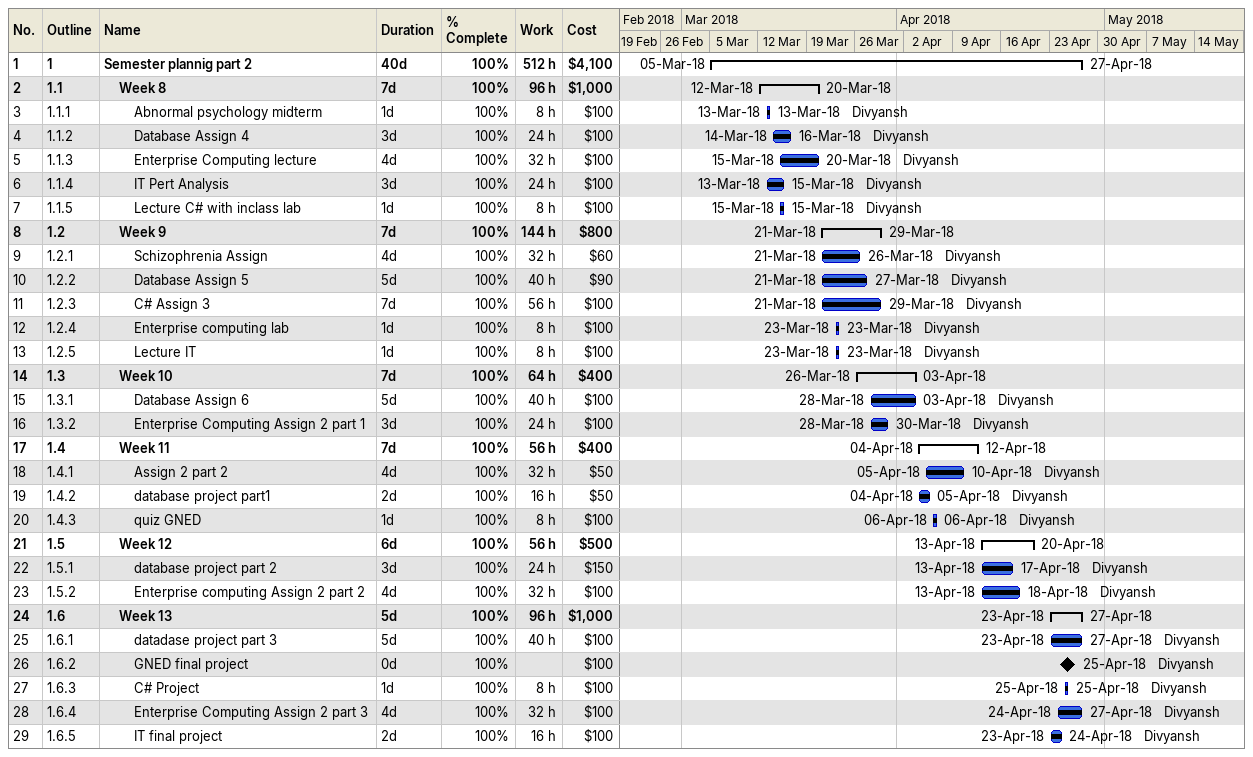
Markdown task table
| ID | WBS | Task | Duration | Start | Finish | Resources | % complete | Work (h) | Cost ($) |
|---|---|---|---|---|---|---|---|---|---|
| 1 | 1 | **Semester plannig part 2** | 40d | 2018-03-05 | 2018-04-27 |  | 100 | 512 | 4100 |
| 2 | 1.1 | **Week 8** | 7d | 2018-03-12 | 2018-03-20 |  | 100 | 96 | 1000 |
| 3 | 1.1.1 | Abnormal psychology midterm | 1d | 2018-03-13 | 2018-03-13 | Divyansh | 100 | 8 | 100 |
| 4 | 1.1.2 | Database Assign 4 | 3d | 2018-03-14 | 2018-03-16 | Divyansh | 100 | 24 | 100 |
| 5 | 1.1.3 | Enterprise Computing lecture | 4d | 2018-03-15 | 2018-03-20 | Divyansh | 100 | 32 | 100 |
| 6 | 1.1.4 | IT Pert Analysis | 3d | 2018-03-13 | 2018-03-15 | Divyansh | 100 | 24 | 100 |
| 7 | 1.1.5 | Lecture C# with inclass lab | 1d | 2018-03-15 | 2018-03-15 | Divyansh | 100 | 8 | 100 |
| 8 | 1.2 | **Week 9** | 7d | 2018-03-21 | 2018-03-29 |  | 100 | 144 | 800 |
| 9 | 1.2.1 | Schizophrenia Assign | 4d | 2018-03-21 | 2018-03-26 | Divyansh | 100 | 32 | 60 |
| 10 | 1.2.2 | Database Assign 5 | 5d | 2018-03-21 | 2018-03-27 | Divyansh | 100 | 40 | 90 |
| 11 | 1.2.3 | C# Assign 3 | 7d | 2018-03-21 | 2018-03-29 | Divyansh | 100 | 56 | 100 |
| 12 | 1.2.4 | Enterprise computing lab | 1d | 2018-03-23 | 2018-03-23 | Divyansh | 100 | 8 | 100 |
| 13 | 1.2.5 | Lecture IT | 1d | 2018-03-23 | 2018-03-23 | Divyansh | 100 | 8 | 100 |
| 14 | 1.3 | **Week 10** | 7d | 2018-03-26 | 2018-04-03 |  | 100 | 64 | 400 |
| 15 | 1.3.1 | Database Assign 6 | 5d | 2018-03-28 | 2018-04-03 | Divyansh | 100 | 40 | 100 |
| 16 | 1.3.2 | Enterprise Computing Assign 2 part 1 | 3d | 2018-03-28 | 2018-03-30 | Divyansh | 100 | 24 | 100 |
| 17 | 1.4 | **Week 11** | 7d | 2018-04-04 | 2018-04-12 |  | 100 | 56 | 400 |
| 18 | 1.4.1 | Assign 2 part 2 | 4d | 2018-04-05 | 2018-04-10 | Divyansh | 100 | 32 | 50 |
| 19 | 1.4.2 | database project part1 | 2d | 2018-04-04 | 2018-04-05 | Divyansh | 100 | 16 | 50 |
| 20 | 1.4.3 | quiz GNED | 1d | 2018-04-06 | 2018-04-06 | Divyansh | 100 | 8 | 100 |
| 21 | 1.5 | **Week 12** | 6d | 2018-04-13 | 2018-04-20 |  | 100 | 56 | 500 |
| 22 | 1.5.1 | database project part 2 | 3d | 2018-04-13 | 2018-04-17 | Divyansh | 100 | 24 | 150 |
| 23 | 1.5.2 | Enterprise computing Assign 2 part 2 | 4d | 2018-04-13 | 2018-04-18 | Divyansh | 100 | 32 | 100 |
| 24 | 1.6 | **Week 13** | 5d | 2018-04-23 | 2018-04-27 |  | 100 | 96 | 1000 |
| 25 | 1.6.1 | datadase project part 3 | 5d | 2018-04-23 | 2018-04-27 | Divyansh | 100 | 40 | 100 |
| 26 | 1.6.2 | GNED final project | 0d | 2018-04-25 | 2018-04-25 | Divyansh | 100 |  | 100 |
| 27 | 1.6.3 | C# Project | 1d | 2018-04-25 | 2018-04-25 | Divyansh | 100 | 8 | 100 |
| 28 | 1.6.4 | Enterprise Computing Assign 2 part 3 | 4d | 2018-04-24 | 2018-04-27 | Divyansh | 100 | 32 | 100 |
| 29 | 1.6.5 | IT final project | 2d | 2018-04-23 | 2018-04-24 | Divyansh | 100 | 16 | 100 |
